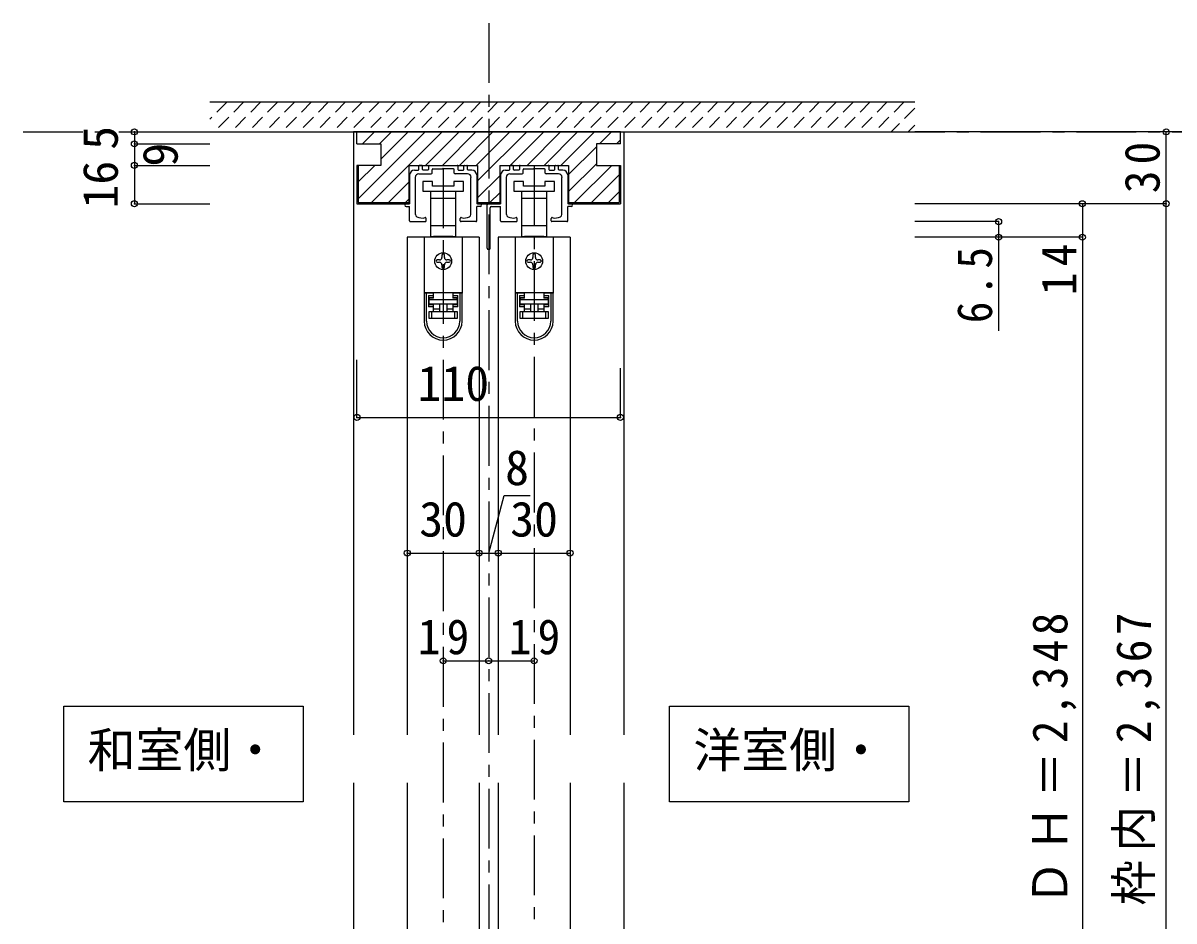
# Model space of a CAD drawing. Units: millimetres at full size, sheet at 1:5; some dimension numbers follow another scale. Extents: x -973 to 977, y -701 to 696.
# Drawn here: x -564.8 to -84.1, y -377.7 to -2.5 of the extents above; entities that cross this region are included whole.
import ezdxf
from ezdxf.enums import TextEntityAlignment as Align

# ---------------------------------------------------------------- set-up
doc = ezdxf.new("R2010")
doc.units = ezdxf.units.MM
doc.header["$LTSCALE"] = 5
doc.header["$PDMODE"] = 32
doc.header["$PDSIZE"] = 2.5
doc.linetypes.add('CHAIN1', pattern=[8, 5, -1, 1, -1])
doc.linetypes.add('DASHED1', pattern=[1.8, 1.2, -0.6])
for name, color, linetype in [('0-1_通り芯', 4, 'CHAIN1'), ('0-4_枠', 3, 'Continuous'), ('0-6_扉', 6, 'Continuous'), ('0-7_金物', 7, 'Continuous'), ('0-A_文字', 7, 'Continuous'), ('0-B_寸法', 7, 'Continuous'), ('0-C_ﾊｯﾁ', 4, 'Continuous')]:
    doc.layers.add(name, color=color, linetype=linetype)
doc.styles.add('ＭＳ ゴシック', font='')
doc.styles.get('ＭＳ ゴシック').set_extended_font_data('MS Gothic')

# ---------------------------------------------------------------- blocks, each defined once
blk = doc.blocks.new('下荷重(戸車)')
at = {"layer": '0-7_金物'}
for p, q in [((8.5, 37.107), (4.5, 37.107)), ((-5.25, 30.107), (0, 30.107)), ((0, 30.107), (5.25, 30.107)), ((5.25, 30.107), (5.25, 33.107)), ((5.25, 18.507), (5.25, 30.107)), ((0, 18.507), (-5.25, 18.507)), ((-5.25, 18.507), (-5.25, 14.107)), ((5.25, 18.507), (0, 18.507)), ((5.25, 14.107), (5.25, 18.507)), ((7.9, 13.807), (-7.9, 13.807)), ((-7.9, 13.807), (-7.9, -9.493)), ((-5.25, 14.107), (-4, 14.107)), ((-4, 14.107), (-4, 13.807)), ((4, 14.107), (-4, 14.107)), ((4, 14.107), (5.25, 14.107)), ((4, 13.807), (4, 14.107)), ((7.9, 13.807), (7.9, -9.493)), ((-0.5, 6.307), (-0.5, 5.307)), ((0.5, 5.307), (0.5, 6.307)), ((-1.5, 4.307), (-2.5, 4.307)), ((-2.5, 3.307), (-1.5, 3.307)), ((-0.5, 2.307), (-0.5, 1.307)), ((0.5, 1.307), (0.5, 2.307)), ((2.5, 4.307), (1.5, 4.307)), ((1.5, 3.307), (2.5, 3.307)), ((7.9, -9.493), (-7.9, -9.493)), ((-7.9, -9.493), (-7.9, -9.593)), ((-6.9, -9.593), (-7.9, -9.593)), ((-7.9, -9.593), (-7.9, -21.293)), ((-4.2, -9.593), (-6.9, -9.593)), ((-6.9, -21.293), (-6.9, -9.593)), ((-4.9, -9.593), (-4.9, -9.493)), ((-4.2, -9.593), (-4.2, -10.593)), ((-4, -11.693), (-4, -9.493)), ((4, -9.493), (4, -11.693)), ((6.9, -9.593), (4.2, -9.593)), ((4.2, -10.593), (4.2, -9.593)), ((4.9, -9.493), (4.9, -9.593)), ((6.9, -9.593), (6.9, -21.293)), ((7.9, -9.593), (6.9, -9.593)), ((7.9, -9.493), (7.9, -9.593)), ((7.9, -21.293), (7.9, -9.593)), ((-6.1, -10.593), (-6.1, -15.293)), ((-6.1, -10.593), (-4.2, -10.593)), ((-6.1, -14.293), (-4.2, -14.293)), ((-5.9, -11.693), (-5.9, -12.193)), ((-4, -11.693), (-5.9, -11.693)), ((-5.9, -12.193), (5.9, -12.193)), ((-5.9, -14.193), (-5.9, -12.193)), ((5.9, -14.193), (-5.9, -14.193)), ((-4.2, -14.293), (-4.2, -15.293)), ((-4, -16.193), (-4, -14.193)), ((-1.5, -14.193), (-1.5, -17.193)), ((1.5, -14.193), (1.5, -17.193)), ((5.9, -11.693), (4, -11.693)), ((4.2, -11.593), (4.2, -10.593)), ((4.2, -10.593), (6.1, -10.593)), ((6.1, -11.593), (4.2, -11.593)), ((5.9, -12.193), (5.9, -11.693)), ((5.9, -12.193), (5.9, -14.193)), ((6.1, -15.293), (6.1, -10.593)), ((-4.2, -15.293), (-6.1, -15.293)), ((-5.9, -17.193), (-4.9, -17.193)), ((-4.9, -17.193), (4.9, -17.193)), ((-4.9, -17.193), (-4.9, -20.193)), ((-4.2, -15.293), (-4.2, -17.193)), ((1.5, -16.193), (4, -16.193)), ((6.1, -15.293), (4.2, -15.293)), ((4.2, -17.193), (4.2, -15.293)), ((4.9, -17.193), (5.9, -17.193)), ((5.9, -17.193), (5.9, -20.193)), ((4.9, -20.193), (-4.9, -20.193))]:
    blk.add_line(p, q, dxfattribs=at)
for points in [[(-8.5, 33.107), (0, 33.107), (8.5, 33.107), (8.5, 37.107)], [(4.5, 37.107), (4.5, 35.107), (-4.5, 35.107), (-4.5, 37.107), (-8.5, 37.107), (-8.5, 33.107)], [(-5.25, 33.107), (-5.25, 30.107), (-5.25, 18.507)], [(-4.2, -10.593), (-4.2, -11.593), (-6.1, -11.593)], [(4, -14.193), (4, -16.193), (4, -17.193)], [(4.2, -15.293), (4.2, -14.293), (6.1, -14.293)], [(-4.9, -20.193), (-5.9, -20.193), (-5.9, -17.193)], [(-4, -17.193), (-4, -16.193), (-1.5, -16.193)], [(5.9, -20.193), (4.9, -20.193), (4.9, -17.193)]]:
    blk.add_lwpolyline(points, dxfattribs=at)
blk.add_circle((0, 3.807), 3.5, dxfattribs=at)
for centre, radius, start, end in [((-1.5, 5.307), 1, 270, 0), ((0, 6.307), 0.5, 90, 180), ((0, 6.307), 0.5, 0, 90), ((1.5, 5.307), 1, 180, 270), ((-2.5, 3.807), 0.5, 90, 180), ((-2.5, 3.807), 0.5, 180, 270), ((-1.5, 2.307), 1, 0, 90), ((0, 1.307), 0.5, 180, 270), ((0, 1.307), 0.5, 270, 0), ((1.5, 2.307), 1, 90, 180), ((2.5, 3.807), 0.5, 0, 90), ((2.5, 3.807), 0.5, 270, 0), ((0, -21.293), 7.9, 180, 0), ((0, -21.293), 6.9, 180, 0)]:
    blk.add_arc(centre, radius, start, end, dxfattribs=at)
blk = doc.blocks.new('03')
at = {"layer": '0-B_寸法'}
for p, q in [((-13.079, 5.476), (-13.079, -6.524)), ((-11.079, 7.476), (-9.529, 7.476)), ((-9.229, 7.776), (-9.229, 9.176)), ((-9.229, 5.976), (-4.029, 5.976)), ((-8.029, 9.476), (-8.929, 9.476)), ((-7.729, 7.776), (-7.729, 9.176)), ((-5.529, 7.476), (-7.429, 7.476)), ((-5.229, 9.176), (-5.229, 7.776)), ((-4.929, 9.476), (6.771, 9.476)), ((-3.729, 6.276), (-3.729, 7.676)), ((-3.429, 7.976), (0.621, 7.976)), ((0.921, 8.276), (0.621, 7.976)), ((0.921, 8.276), (1.221, 7.976)), ((5.271, 7.976), (1.221, 7.976)), ((5.571, 6.276), (5.571, 7.676)), ((11.071, 5.976), (5.871, 5.976)), ((7.071, 9.176), (7.071, 7.776)), ((7.371, 7.476), (9.271, 7.476)), ((9.571, 7.776), (9.571, 9.176)), ((9.871, 9.476), (10.771, 9.476)), ((11.071, 7.776), (11.071, 9.176)), ((12.921, 7.476), (11.371, 7.476)), ((14.921, 5.476), (14.921, -6.524)), ((-10.679, -11.096), (-10.679, 4.476)), ((12.521, -11.096), (12.521, 4.476)), ((-18.679, -25.124), (-18.679, -7.024)), ((-18.179, -6.524), (-13.079, -6.524)), ((-17.479, -25.124), (-17.479, -8.224)), ((-16.979, -7.724), (-13.079, -7.724)), ((-13.079, -13.724), (-13.079, -7.724)), ((16.321, -6.524), (14.921, -6.524)), ((16.321, -7.724), (14.921, -7.724)), ((14.921, -13.724), (14.921, -7.724)), ((-12.779, -14.024), (-6.529, -14.024)), ((-6.229, -13.724), (-6.229, -12.649)), ((8.071, -13.724), (8.071, -12.649)), ((14.621, -14.024), (8.371, -14.024))]:
    blk.add_line(p, q, dxfattribs=at)
for centre, radius, start, end in [((-11.079, 5.476), 2, 90, 180), ((-9.229, 4.476), 1.5, 90, 180), ((-9.529, 7.776), 0.3, 270, 0), ((-8.929, 9.176), 0.3, 90, 180), ((-8.029, 9.176), 0.3, 0, 90), ((-7.429, 7.776), 0.3, 180, 270), ((-5.529, 7.776), 0.3, 270, 0), ((-4.929, 9.176), 0.3, 90, 180), ((-4.029, 6.276), 0.3, 270, 0), ((-3.429, 7.676), 0.3, 90, 180), ((5.271, 7.676), 0.3, 0, 90), ((5.871, 6.276), 0.3, 180, 270), ((6.771, 9.176), 0.3, 0, 90), ((7.371, 7.776), 0.3, 180, 270), ((9.271, 7.776), 0.3, 270, 0), ((9.871, 9.176), 0.3, 90, 180), ((10.771, 9.176), 0.3, 0, 90), ((11.371, 7.776), 0.3, 180, 270), ((11.071, 4.476), 1.5, 0, 90), ((12.921, 5.476), 2, 0, 90), ((-18.179, -7.024), 0.5, 90, 180), ((-16.979, -8.224), 0.5, 90, 180), ((16.321, -7.124), 0.6, 0, 90), ((16.321, -7.124), 0.6, 270, 0), ((-12.779, -13.724), 0.3, 180, 270), ((-9.679, -11.096), 1, 180, 243.25632), ((-7.879, -7.524), 5, 243.25632, 284.75682), ((-6.529, -12.649), 0.3, 0, 104.75682), ((-6.529, -13.724), 0.3, 270, 0), ((8.371, -12.649), 0.3, 75.24318, 180), ((8.371, -13.724), 0.3, 180, 270), ((9.721, -7.524), 5, 255.24318, 296.74368), ((11.521, -11.096), 1, 296.74368, 0), ((14.621, -13.724), 0.3, 270, 0), ((-18.079, -25.124), 0.6, 180, 0)]:
    blk.add_arc(centre, radius, start, end, dxfattribs=at)
blk = doc.blocks.new('02')
at = {"layer": '0-B_寸法'}
for p, q in [((-12, 6.623), (-10.45, 6.623)), ((-10.15, 6.923), (-10.15, 8.323)), ((-10.15, 5.123), (-4.95, 5.123)), ((-8.95, 8.623), (-9.85, 8.623)), ((-8.65, 6.923), (-8.65, 8.323)), ((-6.45, 6.623), (-8.35, 6.623)), ((-6.15, 8.323), (-6.15, 6.923)), ((-5.85, 8.623), (5.85, 8.623)), ((-4.65, 5.423), (-4.65, 6.823)), ((-4.35, 7.123), (-0.3, 7.123)), ((0, 7.423), (-0.3, 7.123)), ((0, 7.423), (0.3, 7.123)), ((4.35, 7.123), (0.3, 7.123)), ((4.65, 5.423), (4.65, 6.823)), ((10.15, 5.123), (4.95, 5.123)), ((6.15, 8.323), (6.15, 6.923)), ((6.45, 6.623), (8.35, 6.623)), ((8.65, 6.923), (8.65, 8.323)), ((8.95, 8.623), (9.85, 8.623)), ((10.15, 6.923), (10.15, 8.323)), ((12, 6.623), (10.45, 6.623)), ((-14, 4.623), (-14, -7.377)), ((-11.6, -11.949), (-11.6, 3.623)), ((11.6, -11.949), (11.6, 3.623)), ((14, 4.623), (14, -7.377)), ((-15.4, -7.377), (-14, -7.377)), ((-15.4, -8.577), (-14, -8.577)), ((-14, -14.577), (-14, -8.577)), ((15.4, -7.377), (14, -7.377)), ((15.4, -8.577), (14, -8.577)), ((14, -14.577), (14, -8.577)), ((-7.15, -14.577), (-7.15, -13.502)), ((7.15, -14.577), (7.15, -13.502)), ((-13.7, -14.877), (-7.45, -14.877)), ((13.7, -14.877), (7.45, -14.877))]:
    blk.add_line(p, q, dxfattribs=at)
for centre, radius, start, end in [((-12, 4.623), 2, 90, 180), ((-10.15, 3.623), 1.5, 90, 180), ((-10.45, 6.923), 0.3, 270, 0), ((-9.85, 8.323), 0.3, 90, 180), ((-8.95, 8.323), 0.3, 0, 90), ((-8.35, 6.923), 0.3, 180, 270), ((-6.45, 6.923), 0.3, 270, 0), ((-5.85, 8.323), 0.3, 90, 180), ((-4.95, 5.423), 0.3, 270, 0), ((-4.35, 6.823), 0.3, 90, 180), ((4.35, 6.823), 0.3, 0, 90), ((4.95, 5.423), 0.3, 180, 270), ((5.85, 8.323), 0.3, 0, 90), ((6.45, 6.923), 0.3, 180, 270), ((8.35, 6.923), 0.3, 270, 0), ((8.95, 8.323), 0.3, 90, 180), ((9.85, 8.323), 0.3, 0, 90), ((10.45, 6.923), 0.3, 180, 270), ((10.15, 3.623), 1.5, 0, 90), ((12, 4.623), 2, 0, 90), ((-15.4, -7.977), 0.6, 90, 180), ((-15.4, -7.977), 0.6, 180, 270), ((15.4, -7.977), 0.6, 0, 90), ((15.4, -7.977), 0.6, 270, 0), ((-10.6, -11.949), 1, 180, 243.25632), ((-8.8, -8.377), 5, 243.25632, 284.75682), ((-7.45, -13.502), 0.3, 0, 104.75682), ((7.45, -13.502), 0.3, 75.24318, 180), ((8.8, -8.377), 5, 255.24318, 296.74368), ((10.6, -11.949), 1, 296.74368, 0), ((-13.7, -14.577), 0.3, 180, 270), ((-7.45, -14.577), 0.3, 270, 0), ((7.45, -14.577), 0.3, 180, 270), ((13.7, -14.577), 0.3, 270, 0)]:
    blk.add_arc(centre, radius, start, end, dxfattribs=at)

msp = doc.modelspace()

# ---------------------------------------------------------------- linework, layer by layer
at = {"layer": '0-1_通り芯'}
for p, q in [((-370.347, -2.5), (-370.347, -577.5)), ((-564.847, -48), (-33.347, -48)), ((-351.347, -62), (-351.347, -567.5)), ((-389.347, -63.2), (-389.347, -567.5))]:
    msp.add_line(p, q, dxfattribs=at)
at = {"layer": '0-4_枠', "color": 4}
for p, q in [((-425.347, -48), (-426.847, -48)), ((-426.847, -48), (-426.847, -300)), ((-315.347, -48), (-313.847, -48)), ((-313.847, -48), (-313.847, -300)), ((-426.847, -320), (-426.847, -555.5)), ((-313.847, -320), (-313.847, -555.5))]:
    msp.add_line(p, q, dxfattribs=at)
at = {"layer": '0-4_枠'}
for p, q in [((-425.347, -53), (-425.347, -48)), ((-315.347, -48), (-425.347, -48)), ((-315.347, -53), (-315.347, -48)), ((-425.347, -53), (-415.347, -53)), ((-415.347, -53), (-415.347, -62)), ((-325.347, -53), (-325.347, -62)), ((-315.347, -53), (-325.347, -53)), ((-425.347, -62), (-425.347, -78)), ((-415.347, -62), (-425.347, -62)), ((-424.847, -62), (-424.847, -77.5)), ((-403.747, -62), (-374.947, -62)), ((-403.747, -62), (-403.747, -78)), ((-374.947, -62), (-374.947, -78)), ((-365.747, -62), (-336.947, -62)), ((-365.747, -62), (-365.747, -78)), ((-336.947, -62), (-336.947, -78)), ((-325.347, -62), (-315.347, -62)), ((-315.847, -62), (-315.847, -77.5)), ((-315.347, -62), (-315.347, -78)), ((-425.347, -78), (-403.747, -78)), ((-424.847, -77.5), (-403.747, -77.5)), ((-374.947, -77.5), (-365.747, -77.5)), ((-374.947, -78), (-365.747, -78)), ((-336.947, -77.5), (-315.847, -77.5)), ((-336.947, -78), (-315.347, -78))]:
    msp.add_line(p, q, dxfattribs=at)
at = {"layer": '0-6_扉'}
for p, q in [((-374.347, -92), (-404.347, -92)), ((-404.347, -92), (-404.347, -300)), ((-374.347, -92), (-374.347, -300)), ((-336.347, -92), (-366.347, -92)), ((-366.347, -92), (-366.347, -300)), ((-336.347, -92), (-336.347, -300)), ((-404.347, -320), (-404.347, -547.5)), ((-374.347, -320), (-374.347, -547.5)), ((-366.347, -320), (-366.347, -547.5)), ((-336.347, -320), (-336.347, -547.5))]:
    msp.add_line(p, q, dxfattribs=at)
at = {"layer": '0-A_文字'}
for p, q in [((-547.847, -328), (-547.847, -288)), ((-547.847, -288), (-447.847, -288)), ((-447.847, -288), (-447.847, -328)), ((-294.847, -328), (-294.847, -288)), ((-294.847, -288), (-194.847, -288)), ((-194.847, -288), (-194.847, -328)), ((-447.847, -328), (-547.847, -328)), ((-194.847, -328), (-294.847, -328))]:
    msp.add_line(p, q, dxfattribs=at)
at = {"layer": '0-B_寸法', "color": 4, "linetype": 'DASHED1'}
for p, q in [((-479.636, -35.5), (-486.847, -42.711)), ((-472.565, -35.5), (-485.065, -48)), ((-465.494, -35.5), (-477.994, -48)), ((-458.423, -35.5), (-470.923, -48)), ((-451.352, -35.5), (-463.852, -48)), ((-444.281, -35.5), (-456.781, -48)), ((-437.21, -35.5), (-449.71, -48)), ((-430.138, -35.5), (-442.638, -48)), ((-423.067, -35.5), (-435.567, -48)), ((-415.996, -35.5), (-428.496, -48)), ((-408.925, -35.5), (-421.425, -48)), ((-401.854, -35.5), (-414.354, -48)), ((-394.783, -35.5), (-407.283, -48)), ((-387.712, -35.5), (-400.212, -48)), ((-380.641, -35.5), (-393.141, -48)), ((-373.57, -35.5), (-386.07, -48)), ((-366.499, -35.5), (-378.999, -48)), ((-359.428, -35.5), (-371.928, -48)), ((-352.357, -35.5), (-364.857, -48)), ((-345.286, -35.5), (-357.786, -48)), ((-338.215, -35.5), (-350.715, -48)), ((-331.144, -35.5), (-343.644, -48)), ((-324.072, -35.5), (-336.572, -48)), ((-317.001, -35.5), (-329.501, -48)), ((-309.93, -35.5), (-322.43, -48)), ((-302.859, -35.5), (-315.359, -48)), ((-295.788, -35.5), (-308.288, -48)), ((-288.717, -35.5), (-301.217, -48)), ((-281.646, -35.5), (-294.146, -48)), ((-274.575, -35.5), (-287.075, -48)), ((-267.504, -35.5), (-280.004, -48)), ((-260.433, -35.5), (-272.933, -48)), ((-253.362, -35.5), (-265.862, -48)), ((-246.291, -35.5), (-258.791, -48)), ((-239.22, -35.5), (-251.72, -48)), ((-232.149, -35.5), (-244.649, -48)), ((-225.078, -35.5), (-237.578, -48)), ((-218.006, -35.5), (-230.506, -48)), ((-210.935, -35.5), (-223.435, -48)), ((-203.864, -35.5), (-216.364, -48)), ((-196.793, -35.5), (-209.293, -48)), ((-192.347, -38.125), (-202.222, -48)), ((-192.347, -45.196), (-195.151, -48))]:
    msp.add_line(p, q, dxfattribs=at)
at = {"layer": '0-B_寸法', "color": 2}
for p, q in [((-486.847, -35.5), (-192.347, -35.5)), ((-486.847, -48), (-192.347, -48))]:
    msp.add_line(p, q, dxfattribs=at)
at = {"layer": '0-B_寸法', "color": 4}
for p, q in [((-518.347, -48), (-486.847, -48)), ((-518.347, -48), (-518.347, -53)), ((-52.347, -48), (-192.347, -48)), ((-87.347, -567.5), (-87.347, -48)), ((-518.347, -53), (-486.847, -53)), ((-518.347, -53), (-518.347, -62)), ((-518.347, -62), (-486.847, -62)), ((-518.347, -62), (-518.347, -78)), ((-518.347, -78), (-486.847, -78)), ((-87.347, -78), (-192.347, -78)), ((-122.347, -78), (-122.347, -547.5)), ((-157.347, -85.5), (-192.347, -85.5)), ((-157.347, -85.5), (-157.347, -131.173)), ((-122.347, -92), (-192.347, -92)), ((-425.347, -167.304), (-425.347, -143.246)), ((-315.347, -167.304), (-315.347, -146.746)), ((-425.347, -167.304), (-315.347, -167.304)), ((-404.347, -224), (-336.347, -224)), ((-389.347, -269), (-370.347, -269)), ((-370.347, -269), (-351.347, -269))]:
    msp.add_line(p, q, dxfattribs=at)
msp.add_lwpolyline([(-370.347, -224), (-363.929, -199.98), (-353.001, -199.98)], dxfattribs=at)
at = {"layer": '0-B_寸法'}
for p in [(-518.347, -48), (-87.347, -48), (-518.347, -53), (-518.347, -62), (-518.347, -78), (-122.347, -78), (-87.347, -78), (-157.347, -85.5), (-157.347, -92), (-122.347, -92), (-425.347, -167.304), (-315.347, -167.304), (-404.347, -224), (-374.347, -224), (-366.347, -224), (-336.347, -224), (-389.347, -269), (-370.347, -269), (-351.347, -269)]:
    msp.add_point(p, dxfattribs=at)
at = {"layer": '0-C_ﾊｯﾁ'}
for p, q in [((-425.144, -48), (-425.347, -48.203)), ((-424.847, -75.987), (-396.86, -48)), ((-423.073, -53), (-418.073, -48)), ((-419.289, -77.5), (-389.789, -48)), ((-416.002, -53), (-411.002, -48)), ((-415.347, -59.416), (-403.931, -48)), ((-396.718, -62), (-382.718, -48)), ((-389.647, -62), (-375.647, -48)), ((-382.576, -62), (-368.576, -48)), ((-375.505, -62), (-361.505, -48)), ((-374.947, -68.513), (-354.434, -48)), ((-361.363, -62), (-347.363, -48)), ((-354.292, -62), (-340.292, -48)), ((-347.221, -62), (-333.221, -48)), ((-340.15, -62), (-326.15, -48)), ((-324.078, -53), (-319.078, -48)), ((-317.007, -53), (-315.347, -51.34)), ((-336.947, -65.869), (-325.347, -54.269)), ((-424.847, -68.916), (-417.931, -62)), ((-336.947, -72.94), (-325.347, -61.34)), ((-334.436, -77.5), (-318.936, -62)), ((-374.947, -75.584), (-365.747, -66.384)), ((-327.365, -77.5), (-315.847, -65.982)), ((-412.218, -77.5), (-403.747, -69.029)), ((-405.147, -77.5), (-403.747, -76.1)), ((-369.792, -77.5), (-365.747, -73.455)), ((-320.294, -77.5), (-315.847, -73.053))]:
    msp.add_line(p, q, dxfattribs=at)

# ---------------------------------------------------------------- block references
at = {"layer": '0-7_金物'}
for name, p in [('02', (-389.347, -70.623)), ('03', (-352.268, -71.476)), ('下荷重(戸車)', (-389.347, -105.807)), ('下荷重(戸車)', (-351.347, -105.807))]:
    msp.add_blockref(name, p, dxfattribs=at)

# ---------------------------------------------------------------- texts
at = {"layer": '0-A_文字', "style": 'ＭＳ ゴシック'}
for s, p in [('和室側・', (-537.847, -318)), ('洋室側・', (-284.847, -318))]:
    msp.add_text(s, height=14.66, dxfattribs=at).set_placement(p, align=Align.BOTTOM_LEFT)
at = {"layer": '0-B_寸法', "style": 'ＭＳ ゴシック'}
for s, p in [('5', (-520.847, -55.5)), ('9', (-495.847, -62.5)), ('16', (-520.847, -80))]:
    msp.add_text(s, height=14.66, rotation=90, dxfattribs=at).set_placement(p, align=Align.BOTTOM_LEFT)
for s, p in [('110', (-400.076, -164.804)), ('8', (-363.465, -199.98)), ('30', (-399.347, -221.5)), ('30', (-361.347, -221.5))]:
    msp.add_text(s, height=14.66, dxfattribs=at).set_placement(p, align=Align.BOTTOM_LEFT)
at = {"layer": '0-B_寸法', "char_height": 14.66, "attachment_point": 7, "rotation": 90, "style": 'ＭＳ ゴシック'}
for s, insert in [('\\T1.27;\\W0.95;30', (-89.847, -73.625)), ('\\T1.27;\\W0.95;14', (-124.847, -116.259)), ('\\T1.27;\\W0.9;6.5', (-159.847, -127.921)), ('\\T1.19;\\W0.95;ＤＨ＝2,348', (-124.847, -371.25)), ('\\T1.19;\\W0.95;枠内＝2,367', (-89.847, -371.25))]:
    msp.add_mtext(s, dxfattribs=dict(at, insert=insert))
at = {"layer": '0-B_寸法', "char_height": 14.66, "attachment_point": 7, "style": 'ＭＳ ゴシック'}
for insert in [(-399.972, -266.5), (-361.972, -266.5)]:
    msp.add_mtext('\\T1.27;\\W0.95;19', dxfattribs=dict(at, insert=insert))

doc.saveas('drawing.dxf')
